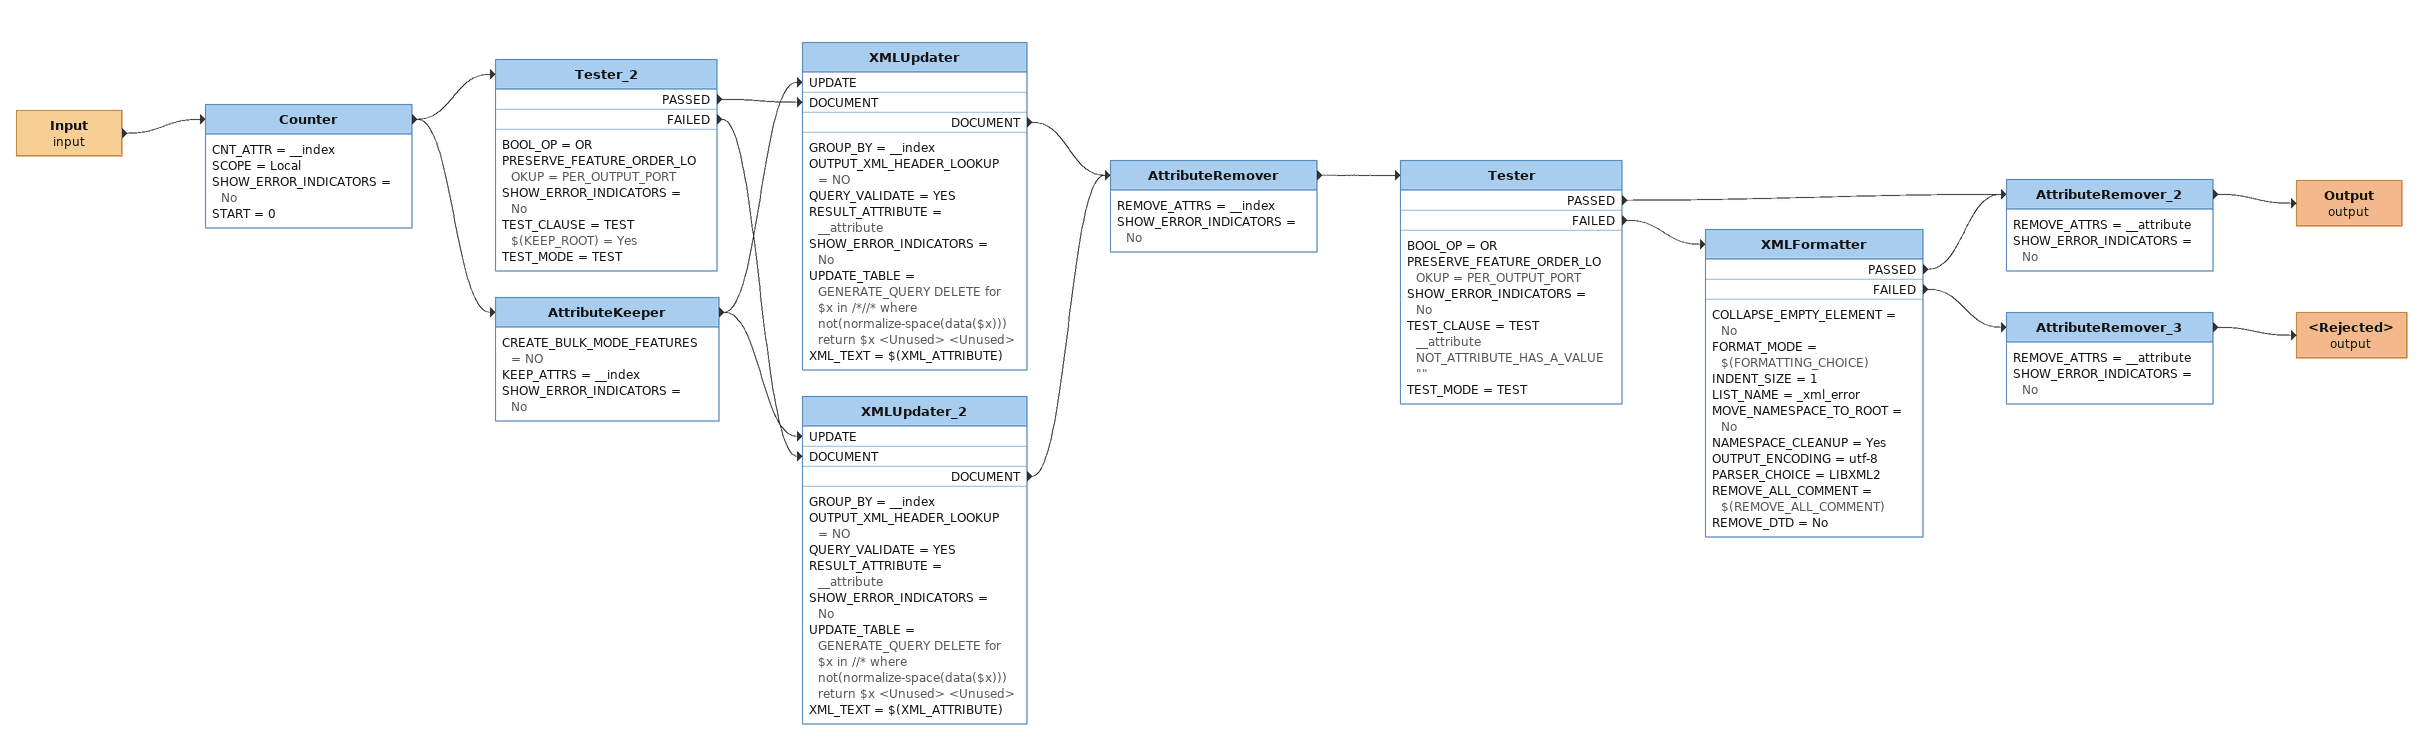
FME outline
Input (input)
    -> Counter
Counter
    CNT_ATTR = __index
    SCOPE = Local
    SHOW_ERROR_INDICATORS = No
    START = 0
    -> Tester_2
    -> AttributeKeeper
Tester_2
    BOOL_OP = OR
    PRESERVE_FEATURE_ORDER_LOOKUP = PER_OUTPUT_PORT
    SHOW_ERROR_INDICATORS = No
    TEST_CLAUSE = TEST $(KEEP_ROOT) = Yes
    TEST_MODE = TEST
    PASSED -> XMLUpdater [DOCUMENT]
    FAILED -> XMLUpdater_2 [DOCUMENT]
AttributeKeeper
    CREATE_BULK_MODE_FEATURES = NO
    KEEP_ATTRS = __index
    SHOW_ERROR_INDICATORS = No
    -> XMLUpdater [UPDATE]
    -> XMLUpdater_2 [UPDATE]
XMLUpdater
    GROUP_BY = __index
    OUTPUT_XML_HEADER_LOOKUP = NO
    QUERY_VALIDATE = YES
    RESULT_ATTRIBUTE = __attribute
    SHOW_ERROR_INDICATORS = No
    UPDATE_TABLE = GENERATE_QUERY DELETE for $x in /*//* where not(normalize-space(data($x))) return $x <Unused> <Unused>
    XML_TEXT = $(XML_ATTRIBUTE)
    DOCUMENT -> AttributeRemover
XMLUpdater_2
    GROUP_BY = __index
    OUTPUT_XML_HEADER_LOOKUP = NO
    QUERY_VALIDATE = YES
    RESULT_ATTRIBUTE = __attribute
    SHOW_ERROR_INDICATORS = No
    UPDATE_TABLE = GENERATE_QUERY DELETE for $x in //* where not(normalize-space(data($x))) return $x <Unused> <Unused>
    XML_TEXT = $(XML_ATTRIBUTE)
    DOCUMENT -> AttributeRemover
AttributeRemover
    REMOVE_ATTRS = __index
    SHOW_ERROR_INDICATORS = No
    -> Tester
Tester
    BOOL_OP = OR
    PRESERVE_FEATURE_ORDER_LOOKUP = PER_OUTPUT_PORT
    SHOW_ERROR_INDICATORS = No
    TEST_CLAUSE = TEST __attribute NOT_ATTRIBUTE_HAS_A_VALUE ""
    TEST_MODE = TEST
    PASSED -> AttributeRemover_2
    FAILED -> XMLFormatter
XMLFormatter
    COLLAPSE_EMPTY_ELEMENT = No
    FORMAT_MODE = $(FORMATTING_CHOICE)
    INDENT_SIZE = 1
    LIST_NAME = _xml_error
    MOVE_NAMESPACE_TO_ROOT = No
    NAMESPACE_CLEANUP = Yes
    OUTPUT_ENCODING = utf-8
    PARSER_CHOICE = LIBXML2
    REMOVE_ALL_COMMENT = $(REMOVE_ALL_COMMENT)
    REMOVE_DTD = No
    PASSED -> AttributeRemover_2
    FAILED -> AttributeRemover_3
AttributeRemover_2
    REMOVE_ATTRS = __attribute
    SHOW_ERROR_INDICATORS = No
    -> Output (output)
Output (output)
AttributeRemover_3
    REMOVE_ATTRS = __attribute
    SHOW_ERROR_INDICATORS = No
    -> <Rejected> (output)
<Rejected> (output)
